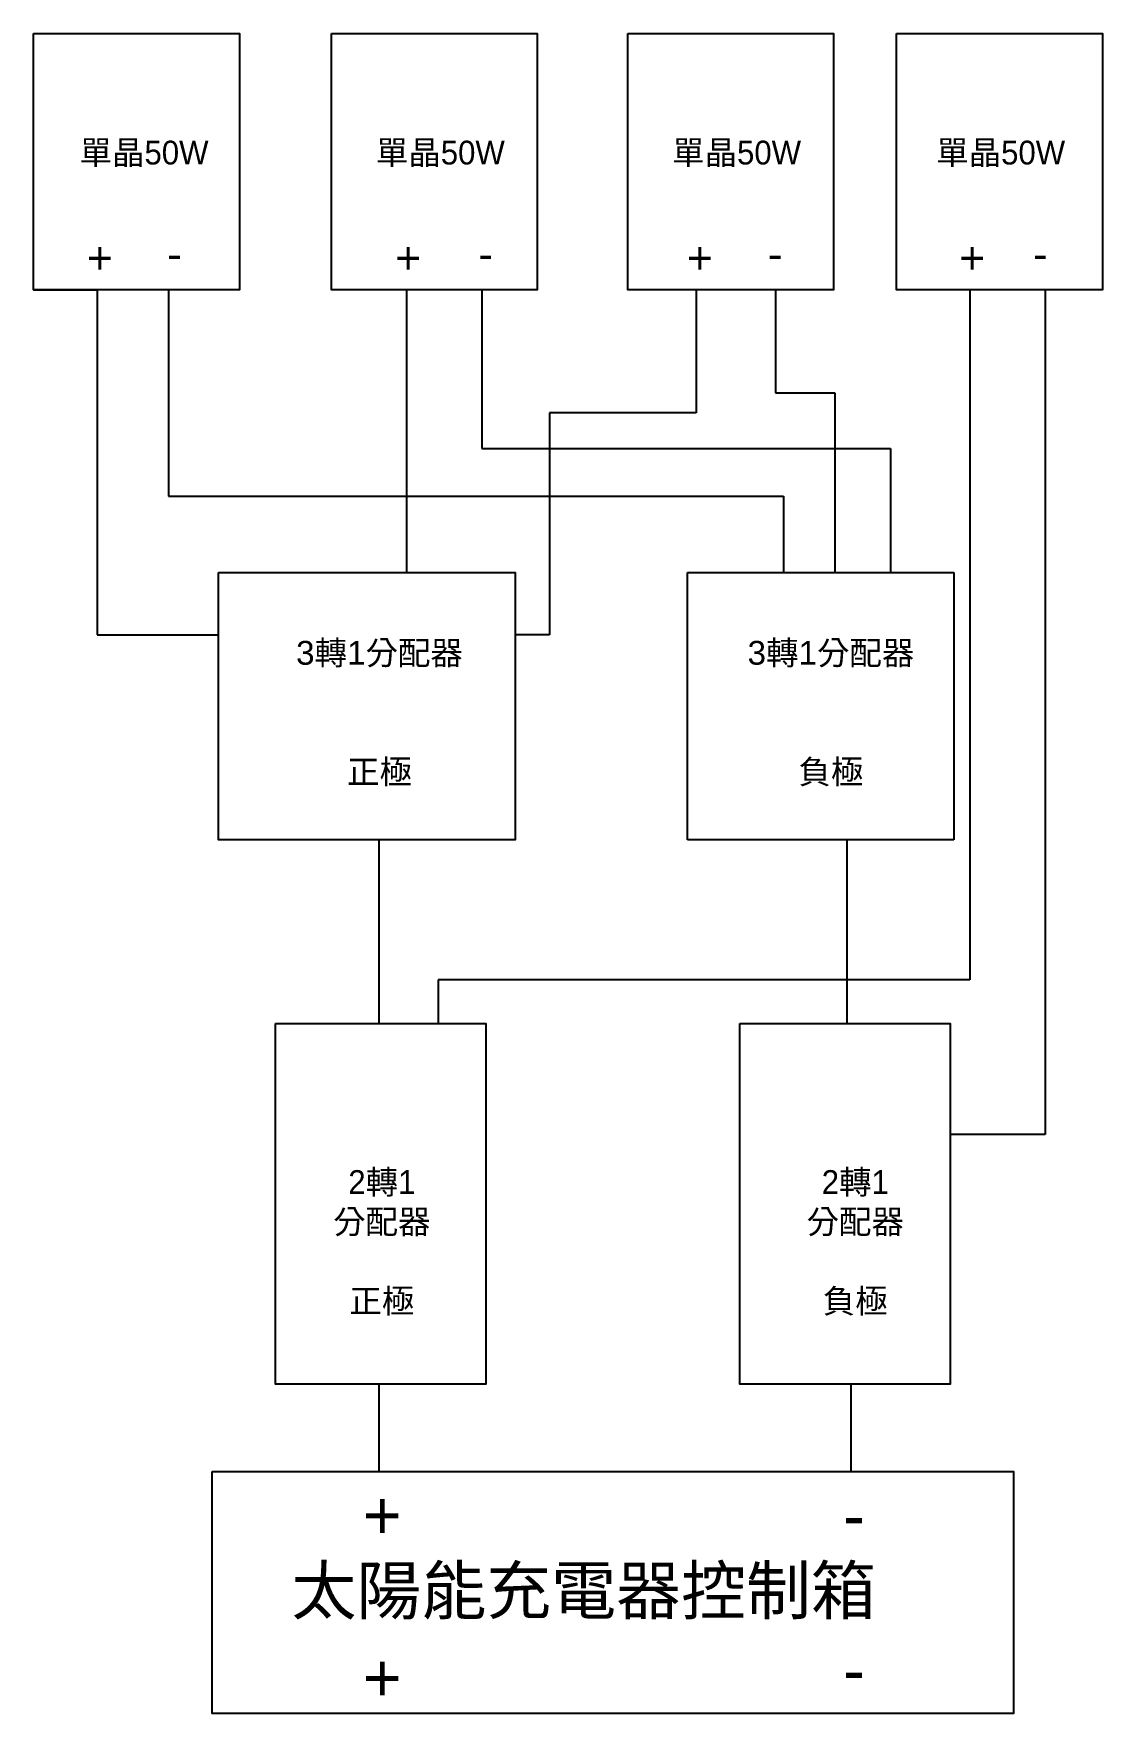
# Model space of a CAD drawing. Header units: millimetres. Extents: x 3583 to 6008, y 2284 to 6097.
import ezdxf

# ---------------------------------------------------------------- set-up
doc = ezdxf.new("R2010")
doc.units = ezdxf.units.MM
doc.styles.get("Standard").update_dxf_attribs({"font": 'arial.ttf'})

msp = doc.modelspace()

# ---------------------------------------------------------------- linework, layer by layer
for p, q in [((3583, 5515.1), (3727, 5515.1)), ((3889, 5515.1), (3889, 5047)), ((4600, 5515.1), (4600, 5155)), ((5266, 5515.1), (5266, 5281)), ((5878, 5515.1), (5878, 3598)), ((5266, 5281), (5401, 5281)), ((5401, 5281), (5401, 4873.5)), ((4600, 5155), (5527, 5155)), ((5527, 5155), (5527, 4873.5)), ((3889, 5047), (5284, 5047)), ((5284, 5047), (5284, 4873.5)), ((5066.5, 4873.5), (5671, 4873.5)), ((5066.5, 4266.5), (5066.5, 4873.5)), ((5671, 4873.5), (5671, 4266.5)), ((5671, 4266.5), (5066.5, 4266.5)), ((5428, 4266.5), (5428, 3850)), ((5878, 3598), (5662, 3598)), ((5437, 3031), (5437, 2833))]:
    msp.add_line(p, q)
at = {"color": 1}
for p, q in [((3727, 5515.1), (3727, 4732)), ((4429, 5515.1), (4429, 4873.5)), ((5086, 5515.1), (5086, 5236)), ((5707, 5515.1), (5707, 3949)), ((5086, 5236), (4753, 5236)), ((4753, 5236), (4753, 4732)), ((3727, 4732), (4002.6, 4732)), ((4753, 4732), (4675.8, 4732)), ((4366, 4266.5), (4366, 3850)), ((5707, 3949), (4501, 3949)), ((4501, 3949), (4501, 3850)), ((4366, 3031), (4366, 2833))]:
    msp.add_line(p, q, dxfattribs=at)
for points in [[(3583, 6096.7), (4049.8, 6096.7), (4049.8, 5515.1), (3583, 5515.1)], [(4258.5, 6096.7), (4725.4, 6096.7), (4725.4, 5515.1), (4258.5, 5515.1)], [(4930.8, 6096.7), (5397.6, 6096.7), (5397.6, 5515.1), (4930.8, 5515.1)], [(5540.8, 6096.7), (6007.6, 6096.7), (6007.6, 5515.1), (5540.8, 5515.1)], [(4002.6, 4873.5), (4675.8, 4873.5), (4675.8, 4266.5), (4002.6, 4266.5)], [(4132, 3850), (4609, 3850), (4609, 3031), (4132, 3031)], [(5185, 3850), (5662, 3850), (5662, 3031), (5185, 3031)], [(3988, 2833), (5806, 2833), (5806, 2284), (3988, 2284)]]:
    msp.add_lwpolyline(points, close=True)

# ---------------------------------------------------------------- texts
at = {"attachment_point": 1}
for s, width, heights, insert, char_height in [('{\\fPMingLiU|b0|i0|c136|p18;單晶50W}', 495.867, [135.6], (3687.2, 5853.6), 54), ('{\\fPMingLiU|b0|i0|c136|p18;單晶50W}', 495.867, [135.6], (4359.4, 5853.6), 54), ('{\\fPMingLiU|b0|i0|c136|p18;單晶50W}', 495.867, [135.6], (5031.5, 5853.6), 54), ('{\\fPMingLiU|b0|i0|c136|p18;單晶50W}', 495.867, [135.6], (5630.6, 5853.6), 54), ('+', 93.733, [0], (3703.9, 5623.6), 72), ('+', 93.733, [0], (4403.3, 5623.6), 72), ('+', 93.733, [0], (5065, 5623.6), 72), ('+', 93.733, [0], (5683, 5623.6), 72), ('-', 51.316, [0], (3885.9, 5633.1), 72), ('-', 51.316, [0], (4591.8, 5633.1), 72), ('-', 51.316, [0], (5248.6, 5633.1), 72), ('-', 51.316, [0], (5850.1, 5633.1), 72), ('\\pxqc;3{\\fPMingLiU|b0|i0|c136|p18;轉}1{\\fPMingLiU|b0|i0|c136|p18;分配器^J^J^J正極}', 525.39, [0], (4105, 4718.2), 54), ('\\pxqc;3{\\fPMingLiU|b0|i0|c136|p18;轉}1{\\fPMingLiU|b0|i0|c136|p18;分配器^J^J^J負極}', 525.39, [0], (5129.2, 4718.2), 54), ('\\pxqc;{\\fPMingLiU|b0|i0|c136|p18;2轉1^J分配器}\\P\\P{\\fPMingLiU|b0|i0|c136|p18;正極}', 290, [0], (4228, 3517), 54), ('\\pxqc;{\\fPMingLiU|b0|i0|c136|p18;2轉1^J分配器}\\P\\P{\\fPMingLiU|b0|i0|c136|p18;負極}', 290, [0], (5302, 3517), 54), ('{\\C1;+}', 110, [0], (4330, 2788), 108), ('-', 140, [0], (5419, 2788), 108), ('{\\fPMingLiU|b0|i0|c136|p18;太陽能充電器控制箱}', 1710, [0], (4168, 2617), 108), ('{\\C1;+}', 110, [0], (4330, 2419), 108), ('-', 140, [0], (5419, 2437), 108)]:
    msp.add_mtext_dynamic_manual_height_columns(s, width=width, gutter_width=12.5, heights=heights, dxfattribs=dict(at, insert=insert, char_height=char_height))

doc.saveas('drawing.dxf')
